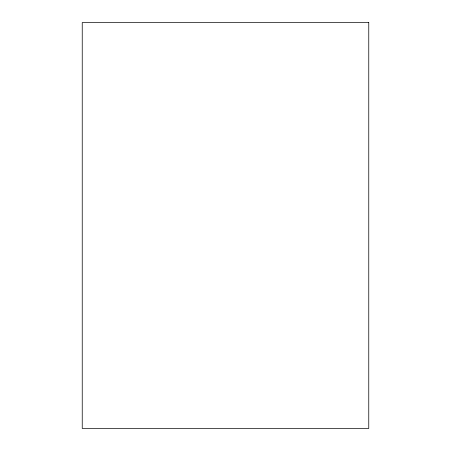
<?xml version="1.0" encoding="UTF-8"?>
<svg xmlns="http://www.w3.org/2000/svg" width="451" height="451" viewBox="0 0 451 451"><rect width="100%" height="100%" fill="white"/><g stroke="black" fill="none" stroke-linecap="round" stroke-linejoin="round"><path stroke-width="0.68" d="M368.76 22.55L82.24 22.55L82.24 428.45L368.76 428.45L368.76 22.55"/></g></svg>
